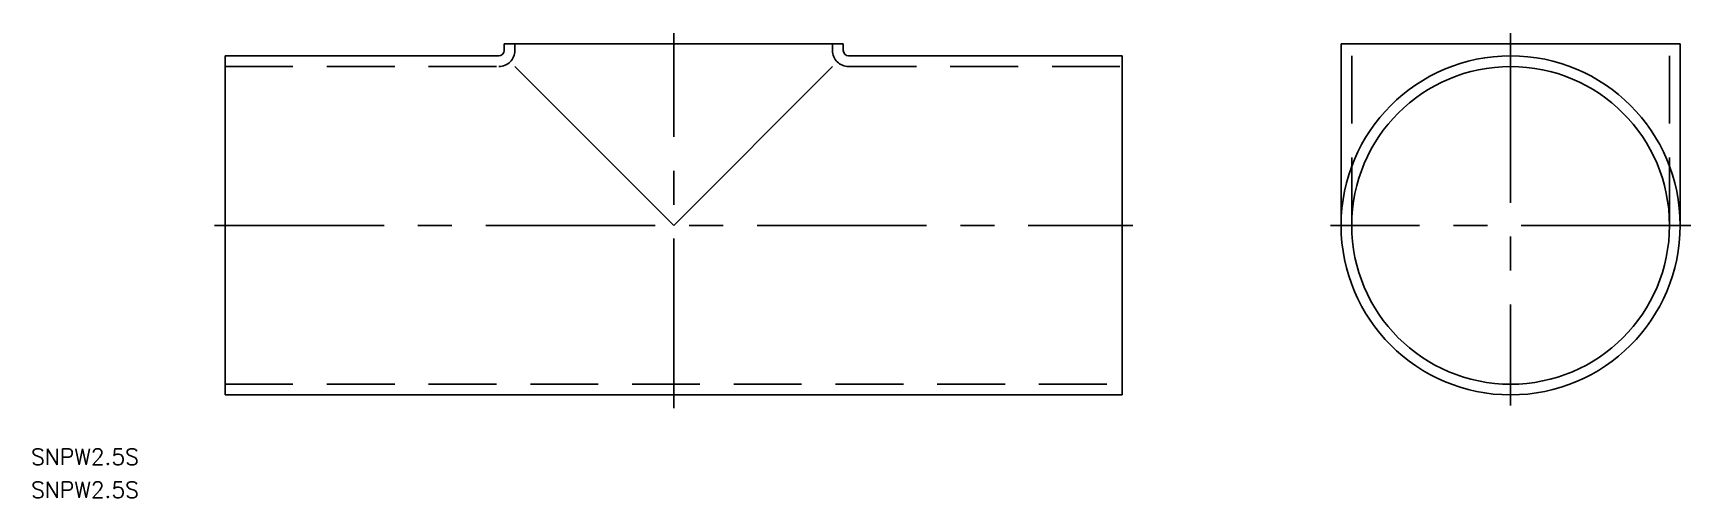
# Model space of a CAD drawing. Extents: x -277 to 34, y -51 to 36.
import ezdxf

# ---------------------------------------------------------------- set-up
doc = ezdxf.new("R2010")
doc.units = 0
doc.linetypes.add('CENTER', pattern=[50.8, 31.75, -6.35, 6.35, -6.35])
doc.linetypes.add('DASHED', pattern=[19.05, 12.7, -6.35])
doc.layers.get('0').update_dxf_attribs({"linetype": 'CONTINUOUS'})
doc.layers.add('CENTER', color=1, linetype='CENTER')
doc.styles.get("Standard").update_dxf_attribs({"font": 'txt.shx', "height": 3, "bigfont": 'bigfont.shx'})

# ---------------------------------------------------------------- blocks, each defined once
blk = doc.blocks.new('*U2')
at = {"color": 7, "linetype": 'CONTINUOUS'}
blk.add_text('SNPW2.5S', height=3, dxfattribs=at).set_placement((-277.08, -44.84))
blk = doc.blocks.new('*U3')
at = {"color": 7, "linetype": 'CONTINUOUS'}
blk.add_text('SNPW2.5S', height=3, dxfattribs=at).set_placement((-277.08, -51.03))

msp = doc.modelspace()

# ---------------------------------------------------------------- linework, layer by layer
at = {"color": 7, "linetype": 'CONTINUOUS'}
for p, q in [((-240.73, 31.75), (-189.48, 31.75)), ((-240.73, -31.75), (-240.73, 31.75)), ((-188.48, 34), (-124.98, 34)), ((-188.48, 32.75), (-188.48, 34)), ((-124.98, 32.75), (-124.98, 34)), ((-123.98, 31.75), (-72.73, 31.75)), ((-72.73, -31.75), (-72.73, 31.75)), ((-31.75, 34), (31.75, 34)), ((-31.75, 34), (-31.75, 0)), ((31.75, 34), (31.75, 0)), ((-186.48, 29.75), (-156.73, 0)), ((-126.98, 29.75), (-156.73, 0)), ((-240.73, -31.75), (-72.73, -31.75))]:
    msp.add_line(p, q, dxfattribs=at)
at = {"color": 3, "linetype": 'DASHED'}
for p, q in [((-186.48, 32.75), (-186.48, 34)), ((-126.98, 32.75), (-126.98, 34)), ((-29.75, 0), (-29.75, 34)), ((29.75, 0), (29.75, 34)), ((-240.73, 29.75), (-189.48, 29.75)), ((-123.98, 29.75), (-72.73, 29.75)), ((-240.73, -29.75), (-72.73, -29.75))]:
    msp.add_line(p, q, dxfattribs=at)
at = {"color": 7, "linetype": 'CONTINUOUS'}
for radius in [31.75, 29.75]:
    msp.add_circle((0, 0), radius, dxfattribs=at)
for centre, start, end in [((-189.48, 32.75), 270, 0), ((-123.98, 32.75), 180, 270)]:
    msp.add_arc(centre, 1, start, end, dxfattribs=at)
at = {"color": 3, "linetype": 'DASHED'}
for centre, start, end in [((-189.48, 32.75), 270, 0), ((-123.98, 32.75), 180, 270)]:
    msp.add_arc(centre, 3, start, end, dxfattribs=at)
at = {"layer": 'CENTER', "color": 1, "linetype": 'CENTER'}
for p, q in [((-156.73, -34.24), (-156.73, 36)), ((0, 36), (0, -33.75)), ((-242.73, 0), (-70.73, 0)), ((33.75, 0), (-33.75, 0))]:
    msp.add_line(p, q, dxfattribs=at)

# ---------------------------------------------------------------- block references
at = {"color": 7, "linetype": 'CONTINUOUS'}
for name in ['*U2', '*U3']:
    msp.add_blockref(name, (0, 0), dxfattribs=at)

doc.saveas('drawing.dxf')
